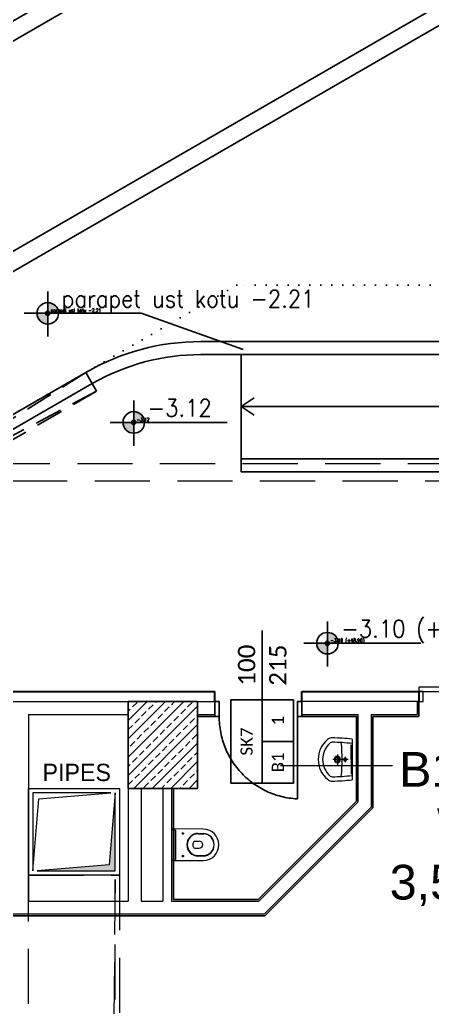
# Model space of a CAD drawing. Header units: metres. Extents: x -20317 to 2216, y -10281 to 3094.
# Drawn here: x -6083 to -5608, y -1098 to 40 of the extents above; entities that cross this region are included whole.
import ezdxf
from ezdxf.enums import TextEntityAlignment as Align

# ---------------------------------------------------------------- set-up
doc = ezdxf.new("R2010")
doc.units = ezdxf.units.M
doc.header["$MEASUREMENT"] = 0
doc.linetypes.add('DOT2', pattern=[0.125, 0, -0.125])
doc.linetypes.add('HIDDEN', pattern=[9.525, 6.35, -3.175])
doc.layers.get('0').update_dxf_attribs({"color": 30, "lineweight": 0})
for name, color, linetype, lineweight in [('Ag-110', 3, 'Continuous', 30), ('Ag-120', 2, 'Continuous', 9), ('AG-FURNITURE', 9, 'Continuous', 9), ('AG-Slab_Boundry_Below', 155, 'HIDDEN', 20), ('AG-Wall', 4, 'Continuous', 20), ('AI-040', 2, 'Continuous', 20), ('AI-040 @ 250', 2, 'Continuous', 20), ('shaft', 3, 'Continuous', 20)]:
    doc.layers.add(name, color=color, linetype=linetype, lineweight=lineweight)
for name, color, linetype in [('AG-DOOR', 2, 'Continuous'), ('AG-DOOR-NOTATION-METAL-SHEET', 4, 'Continuous'), ('AG-DOOR-OPENING', 9, 'HIDDEN'), ('AG-ELEV-02', 152, 'Continuous'), ('AG-HIDDEN', 9, 'HIDDEN'), ('AG-PLASTER', 73, 'Continuous'), ('AG-STAIR', 3, 'Continuous'), ('AG-TEXT', 7, 'Continuous'), ('V-0_Elevation_015', 103, 'Continuous'), ('V-0_Hatch_Concrete', 252, 'Continuous'), ('V-0_Hidden', 9, 'HIDDEN'), ('V-0_Notation_Level_200', 2, 'Continuous'), ('V-0_Notation_Level_200 @ 1', 2, 'Continuous'), ('V-0_Notation_Level_200 @ 10', 2, 'Continuous'), ('V-0_Notation_Level_200 @ 50', 2, 'Continuous'), ('V-2_Column', 160, 'Continuous')]:
    doc.layers.add(name, color=color, linetype=linetype)
doc.styles.add('$0$ARIAL', font='arial.ttf', dxfattribs={"width": 0.9})
doc.styles.add('$0$IIS IKEA SANS', font='')
doc.styles.add('CALIBRI LIGHT', font='calibril.ttf')
doc.styles.add('KOT', font='simplex.shx', dxfattribs={"width": 0.9})
doc.styles.get('$0$IIS IKEA SANS').set_extended_font_data('IKEA Sans')

# ---------------------------------------------------------------- blocks, each defined once
blk = doc.blocks.new('*U16')
at = {"style": '$0$ARIAL'}
for tag, p in [('NO', (1.676, 0.8)), ('MAHAL', (1.676, -1.8)), ('ALAN', (1.676, -4.4))]:
    blk.add_attdef(tag, text='', height=1.6, dxfattribs=at).set_placement(p, align=Align.MIDDLE_CENTER)
blk = doc.blocks.new('A$C7C1A2FE6')
at = {"layer": 'V-0_Hidden', "linetype": 'Continuous'}
blk.add_lwpolyline([(-0.625, 1.083), (10.574, 7.548, -0.414214), (10.71, 7.511), (11.86, 5.52, -0.414214), (11.824, 5.383), (0.625, -1.083)], format="xyb", dxfattribs=at)
blk.add_lwpolyline([(0.648, -0.723), (-0.302, 0.923, -0.414214), (-0.265, 1.059), (10.587, 7.325), (11.637, 5.506), (0.785, -0.759, -0.414213)], format="xyb", close=True, dxfattribs=at)
blk = doc.blocks.new('LZ3')
at = {"layer": 'V-0_Hidden'}
blk.add_blockref('A$C7C1A2FE6', (25.256, -5.42), dxfattribs=at)
blk = doc.blocks.new('$0$150714_ARSA$0$KOLON 80X120')
at = {"layer": 'V-0_Hatch_Concrete'}
h = blk.add_hatch(dxfattribs=at)
h.set_pattern_fill('ANSI33', color=256, scale=60)
h.set_pattern_definition([(45, (-19036.79, -4512.143), (-10.606602, 10.606602), []), (45, (-19026.183, -4512.143), (-10.606602, 10.606602), [7.5, -3.75])])
h.paths.add_polyline_path([(0, 100), (80, 100), (80, 0), (0, 0)])
blk.add_lwpolyline([(0, 100), (80, 100), (80, 0), (0, 0), (0, 100)])
blk = doc.blocks.new('wqert')
at = {"layer": 'AG-FURNITURE'}
for p, q in [((56041.1, 3978.3), (56034.7, 3978.2)), ((56041.1, 3978.8), (56035, 3978.7)), ((56057.6, 3978.8), (56059.9, 3978.8)), ((56058.7, 3979.9), (56058.7, 3977.6)), ((56066.8, 3982.7), (56066.8, 3948.8)), ((56067.3, 3982), (56067.3, 3949.5)), ((56071.7, 3983), (56068.3, 3983)), ((56044.8, 3969.8), (56039.8, 3969.8)), ((56044.8, 3961.8), (56039.8, 3961.8)), ((56046.8, 3967.8), (56046.8, 3963.8)), ((56041.1, 3953.2), (56034.7, 3953.3)), ((56041.1, 3952.7), (56035, 3952.8)), ((56057.6, 3952.8), (56059.9, 3952.8)), ((56058.7, 3953.9), (56058.7, 3951.6)), ((56068.3, 3948.5), (56071.7, 3948.5))]:
    blk.add_line(p, q, dxfattribs=at)
at = {"layer": 'AG-FURNITURE', "flags": 128}
blk.add_lwpolyline([(56071.7, 3984), (56071.2, 3984), (56035.1, 3983.8, 0.993092), (56035.1, 3947.8), (56071.2, 3947.5), (56071.7, 3947.5)], format="xyb", close=True, dxfattribs=at)
at = {"layer": 'AG-FURNITURE'}
for centre in [(56058.7, 3978.8), (56058.7, 3952.8)]:
    blk.add_circle(centre, 0.75, dxfattribs=at)
for centre, radius, start, end in [((56035.6, 3965.8), 13, 92.319, 267.681), ((56035.3, 3965.8), 12.5, 92.6184, 267.3816), ((56041.2, 3965.8), 13, 0, 90.3972), ((56041.2, 3965.8), 12.5, 0, 90.3972), ((56068.3, 3982), 1, 90.3972, 180), ((56039.8, 3965.8), 4, 90, 270), ((56041.2, 3965.7), 13, 269.6028, 0), ((56041.2, 3965.7), 12.5, 269.6028, 0), ((56044.8, 3967.8), 2, 0, 90), ((56044.8, 3963.8), 2, 270, 0), ((56068.3, 3949.5), 1, 180, 269.6028)]:
    blk.add_arc(centre, radius, start, end, dxfattribs=at)
blk = doc.blocks.new('A$C0B293EBF')
at = {"layer": 'AG-FURNITURE'}
for p, q in [((0.306, 0.17), (0.188, 0.17)), ((0.25, 0.119), (0.25, 0.221)), ((0.25, 0.046), (0.25, 0.115)), ((0.485, 0), (0.015, 0)), ((0.25, 0.01), (0.082, 0.01)), ((0.282, 0.08), (0.218, 0.08)), ((0.25, 0.01), (0.418, 0.01))]:
    blk.add_line(p, q, dxfattribs=at)
for centre, radius, start, end in [((0.25, 0.09), 0.3, 90, 139.6324), ((0.25, 0.09), 0.3, 40.3676, 90), ((0.09, 0.226), 0.09, 139.6324, 180), ((0.09, 0.226), 0.04, 139.6324, 180), ((0.25, 0.09), 0.25, 90, 139.6324), ((0.25, 0.09), 0.25, 40.3676, 90), ((0.41, 0.226), 0.04, 0, 40.3676), ((0.41, 0.226), 0.09, 0, 40.3676), ((2.999, 0.312), 3, 181.6335, 185.9605), ((2.999, 0.312), 2.95, 181.6335, 186.0619), ((0.074, 0.143), 0.02, 183.2928, 264.652), ((0.25, 2.027), 1.912, 264.652, 275.348), ((0.25, 0.17), 0.0375, 90, 270), ((0.25, 0.17), 0.023, 90, 270), ((0.25, 0.17), 0.0375, 270, 90), ((0.25, 0.17), 0.023, 270, 90), ((0.426, 0.143), 0.02, 275.348, 356.7072), ((-2.499, 0.312), 2.95, 353.9381, 358.3665), ((-2.499, 0.312), 3, 354.0395, 358.3665), ((0.25, 0.08), 0.0175, 90, 270), ((0.25, 0.08), 0.0175, 270, 90)]:
    blk.add_arc(centre, radius, start, end, dxfattribs=at)
blk = doc.blocks.new('*U118')
blk.add_lwpolyline([(1000, -450), (2200, -450), (2200, 450), (1000, 450)], close=True)
for points in [[(2200, 0), (0, 0)], [(1600, -450), (1600, 0)]]:
    blk.add_lwpolyline(points)
at = {"style": 'CALIBRI LIGHT'}
for tag, height, p in [('GENİŞLİK', 250, (500, 225)), ('KAPIKODU', 175, (1600, 225)), ('YÜKSEKLİK', 250, (500, -225)), ('KATTAKI.SAYISI', 175, (1300, -225)), ('BULUNDUGU.KAT', 175, (1900, -225))]:
    blk.add_attdef(tag, text='', height=height, dxfattribs=at).set_placement(p, align=Align.MIDDLE_CENTER)
blk = doc.blocks.new('*U35')
h = blk.add_hatch(color=256)
h.paths.add_polyline_path([(0, 0), (248, 0, 0.414214), (0, 248)])
h.paths.add_polyline_path([(0, -248), (0, 0), (-248, 0, 0.414214)])
for p, q in [((0, 503), (0, -536)), ((-547, 0), (2149, 0))]:
    blk.add_line(p, q)
blk.add_circle((0, 0), 248)
at = {"style": 'KOT', "width": 0.9}
blk.add_attdef('BITMIS-KOT', text='', height=400, dxfattribs=at).set_placement((319, 15), align=Align.BOTTOM_LEFT)
blk.add_attdef('KABA-KOT', text='', height=400, dxfattribs=at).set_placement((314, -177), align=Align.TOP_LEFT)
blk = doc.blocks.new('*U247')
at = {"layer": 'V-0_Notation_Level_200 @ 1', "xscale": 0.001, "yscale": 0.001, "zscale": 0.001}
blk.add_blockref('*U35', (-5728.8, -678.6), dxfattribs=at).add_auto_attribs({'BITMIS-KOT': '-3.10 (+48.90)'})
at = {"layer": 'V-0_Notation_Level_200 @ 10', "xscale": 0.01, "yscale": 0.01, "zscale": 0.01}
blk.add_blockref('*U35', (-5728.8, -678.6), dxfattribs=at).add_auto_attribs({'BITMIS-KOT': '-3.10 (+48.90)'})
at = {"layer": 'V-0_Notation_Level_200 @ 50', "xscale": 0.05, "yscale": 0.05, "zscale": 0.05}
blk.add_blockref('*U35', (-5728.8, -678.6), dxfattribs=at).add_auto_attribs({'BITMIS-KOT': '-3.10 (+48.90)'})
blk = doc.blocks.new('*U266')
at = {"layer": 'V-0_Notation_Level_200 @ 1', "xscale": 0.001, "yscale": 0.001, "zscale": 0.001}
blk.add_blockref('*U35', (-6051.1, -298.3), dxfattribs=at).add_auto_attribs({'BITMIS-KOT': 'parapet ust kotu -2.21'})
at = {"layer": 'V-0_Notation_Level_200 @ 10', "xscale": 0.01, "yscale": 0.01, "zscale": 0.01}
blk.add_blockref('*U35', (-6051.1, -298.3), dxfattribs=at).add_auto_attribs({'BITMIS-KOT': 'parapet ust kotu -2.21'})
at = {"layer": 'V-0_Notation_Level_200 @ 50', "xscale": 0.05, "yscale": 0.05, "zscale": 0.05}
blk.add_blockref('*U35', (-6051.1, -298.3), dxfattribs=at).add_auto_attribs({'BITMIS-KOT': 'parapet ust kotu -2.21'})
blk = doc.blocks.new('*U270')
at = {"layer": 'V-0_Notation_Level_200 @ 1', "xscale": 0.001, "yscale": 0.001, "zscale": 0.001}
blk.add_blockref('*U35', (-5952, -424.1), dxfattribs=at).add_auto_attribs({'BITMIS-KOT': '-3.12'})
at = {"layer": 'V-0_Notation_Level_200 @ 10', "xscale": 0.01, "yscale": 0.01, "zscale": 0.01}
blk.add_blockref('*U35', (-5952, -424.1), dxfattribs=at).add_auto_attribs({'BITMIS-KOT': '-3.12'})
at = {"layer": 'V-0_Notation_Level_200 @ 50', "xscale": 0.05, "yscale": 0.05, "zscale": 0.05}
blk.add_blockref('*U35', (-5952, -424.1), dxfattribs=at).add_auto_attribs({'BITMIS-KOT': '-3.12'})

msp = doc.modelspace()

# ---------------------------------------------------------------- block references
at = {"layer": 'AI-040 @ 250', "color": 2, "linetype": 'Continuous', "lineweight": 20, "xscale": 25, "yscale": 25, "zscale": 25}
msp.add_blockref('*U16', (-5598, -844), dxfattribs=at).add_auto_attribs({'ALAN': '3,58 m2', 'MAHAL': 'WC', 'NO': 'B1-339'})

# ---------------------------------------------------------------- next in the draw order: block references
at = {"xscale": 100, "yscale": 100, "zscale": 100}
msp.add_blockref('LZ3', (-9278.9, 54.1), dxfattribs=at)

# ---------------------------------------------------------------- next in the draw order: hatches: boundary and pattern name
at = {"layer": 'shaft'}
h = msp.add_hatch(color=256, dxfattribs=at)
h.dxf.hatch_style = 1
h.paths.add_polyline_path([(-6063.4, -940.9), (-5973.4, -940.9), (-5973.4, -850.9), (-5980.4, -933.9)])

# ---------------------------------------------------------------- next in the draw order: linework, layer by layer
at = {"layer": 'Ag-110', "ltscale": 1000, "transparency": 33554687}
for p, q in [((-6717.2, -734.4), (-5858.4, -734.4)), ((-5858.4, -745.9), (-5858.4, -734.4)), ((-5758.4, -745.9), (-5758.4, -734.4)), ((-5758.4, -734.4), (-5623.4, -734.4)), ((-5623.4, -734.4), (-5623.4, -745.9))]:
    msp.add_line(p, q, dxfattribs=at)
at = {"layer": 'Ag-120', "ltscale": 0.3, "transparency": 33554687}
for points in [[(-5323.4, -734.3), (-5323.4, -729.3), (-5623.4, -729.4), (-5623.4, -734.4)], [(-5618.4, -734.4), (-5623.4, -734.4), (-5623.4, -745.9), (-5618.4, -745.9)]]:
    msp.add_lwpolyline(points, close=True, dxfattribs=at)
at = {"layer": 'AG-DOOR', "ltscale": 0.3}
for points in [[(-5853.4, -762.9), (-5858.4, -762.9), (-5858.4, -745.9), (-5853.4, -745.9)], [(-5758.4, -762.9), (-5763.4, -762.9), (-5763.4, -745.9), (-5758.4, -745.9)]]:
    msp.add_lwpolyline(points, close=True, dxfattribs=at)
at = {"layer": 'AG-DOOR-OPENING', "ltscale": 150}
msp.add_lwpolyline([(-5763.4, -762.9), (-5763.4, -857.9)], dxfattribs=at)
msp.add_arc((-5759.1, -763.6), 94.4, 179.5656, 267.338, dxfattribs=at)
at = {"layer": 'AG-ELEV-02', "color": 1, "ltscale": 5}
for points in [[(-4743.3, -465.9), (-4743.3, -310.9, 0.414214), (-4858.3, -195.9), (-5378.3, -195.9), (-5378.3, -210.9), (-4858.3, -210.9, -0.414214), (-4758.3, -310.9), (-4758.3, -465.9), (-5828.3, -465.9), (-5828.3, -480.9), (-4743.3, -480.9)], [(-6644.7, -734.4), (-6007.3, -366.4, -0.131652), (-5874.8, -330.9), (-4878.3, -330.9), (-4878.3, -345.9), (-5874.8, -345.9, 0.131652), (-5999.8, -379.4), (-6614.7, -734.4)]]:
    msp.add_lwpolyline(points, format="xyb", dxfattribs=at)
at = {"layer": 'AG-HIDDEN', "color": 4, "linetype": 'DOT2', "ltscale": 100}
msp.add_line((-2208.4, -265.9), (-5833.2, -265.9), dxfattribs=at)
at = {"layer": 'AG-HIDDEN', "ltscale": 5}
for p, q in [((-6007.3, -366.4), (-6557.7, -713)), ((-5994.8, -388), (-6007.3, -366.4)), ((-6570.2, -691.4), (-5994.8, -388)), ((-6557.7, -713), (-5994.8, -388))]:
    msp.add_line(p, q, dxfattribs=at)
at = {"layer": 'AG-HIDDEN', "color": 4, "linetype": 'DOT2', "ltscale": 100}
msp.add_lwpolyline([(-5833.2, -265.9), (-6644.7, -734.4)], dxfattribs=at)
at = {"layer": 'AG-PLASTER'}
for p, q in [((-5625.4, -745.9), (-5623.4, -745.9)), ((-5623.4, -745.9), (-5623.4, -762.9)), ((-5878.4, -762.9), (-5858.4, -762.9)), ((-5758.4, -762.9), (-5695.4, -762.9)), ((-5695.4, -860.6), (-5695.4, -762.9)), ((-5676.4, -868.4), (-5676.4, -762.9)), ((-5676.4, -762.9), (-5623.4, -762.9)), ((-5906.4, -845.9), (-5906.4, -973.9)), ((-5695.4, -860.6), (-5808.8, -973.9)), ((-5800.9, -992.9), (-5676.4, -868.4)), ((-5906.4, -973.9), (-5808.8, -973.9)), ((-6546.4, -992.9), (-5800.9, -992.9))]:
    msp.add_line(p, q, dxfattribs=at)
at = {"layer": 'AG-Slab_Boundry_Below', "ltscale": 10}
for p, q in [((-3762.8, -471.9), (-6178, -471.9)), ((-3742.8, -491.9), (-6172.7, -491.9))]:
    msp.add_line(p, q, dxfattribs=at)
at = {"layer": 'AG-STAIR', "ltscale": 0.3}
msp.add_line((-5828.3, -465.9), (-5828.3, -345.9), dxfattribs=at)
at = {"layer": 'AG-STAIR', "color": 9}
for q in [(-5813.3, -395.9), (-5813.3, -415.9)]:
    msp.add_line((-5828.3, -405.9), q, dxfattribs=at)
msp.add_lwpolyline([(-4878.3, -405.9), (-5828.3, -405.9)], dxfattribs=at)
at = {"layer": 'AG-Wall'}
for p, q in [((-6718.4, -745.9), (-5958.4, -745.9)), ((-5878.4, -745.9), (-5858.4, -745.9)), ((-5858.4, -745.9), (-5858.4, -760.9)), ((-5625.4, -745.9), (-5758.4, -745.9)), ((-5758.4, -745.9), (-5758.4, -760.9)), ((-5625.4, -745.9), (-5625.4, -760.9)), ((-6073.4, -760.9), (-6073.4, -975.9)), ((-6073.4, -760.9), (-5958.4, -760.9)), ((-5878.4, -760.9), (-5858.4, -760.9)), ((-5758.4, -760.9), (-5693.4, -760.9)), ((-5693.4, -861.4), (-5693.4, -760.9)), ((-5678.4, -760.9), (-5625.4, -760.9)), ((-5678.4, -760.9), (-5678.4, -867.6)), ((-5958.4, -845.9), (-5958.4, -975.9)), ((-5943.4, -845.9), (-5943.4, -975.9)), ((-5918.4, -845.9), (-5918.4, -975.9)), ((-5908.4, -845.9), (-5908.4, -975.9)), ((-5693.4, -861.4), (-5807.9, -975.9)), ((-5678.4, -867.6), (-5801.7, -990.9)), ((-6073.4, -975.9), (-5958.4, -975.9)), ((-5943.4, -975.9), (-5918.4, -975.9)), ((-5908.4, -975.9), (-5807.9, -975.9)), ((-5801.7, -990.9), (-6546.4, -990.9))]:
    msp.add_line(p, q, dxfattribs=at)
at = {"layer": 'AI-040', "color": 2, "linetype": 'Continuous', "lineweight": 20}
msp.add_lwpolyline([(-5653.8, -820), (-5782.9, -820)], dxfattribs=at)
at = {"layer": 'shaft'}
msp.add_lwpolyline([(-6073.4, -945.9), (-6073.4, -845.9), (-5968.4, -845.9), (-5968.4, -945.9)], close=True, dxfattribs=at)
for points in [[(-5978.4, -850.9), (-6068.4, -850.9), (-6068.4, -940.9), (-6061.4, -857.9), (-5978.4, -850.9)], [(-6063.4, -940.9), (-5973.4, -940.9), (-5973.4, -850.9), (-5980.4, -933.9), (-6063.4, -940.9)]]:
    msp.add_lwpolyline(points, dxfattribs=at)
at = {"layer": 'shaft', "linetype": 'HIDDEN', "ltscale": 10}
msp.add_lwpolyline([(-6073.4, -1665.9), (-6073.4, -945.9), (-5968.4, -945.9), (-5968.4, -1665.9)], close=True, dxfattribs=at)
msp.add_lwpolyline([(-6068.4, -1660.9), (-5973.4, -1660.9), (-5973.4, -950.9), (-5980.4, -1653.9), (-6068.4, -1660.9)], dxfattribs=at)
at = {"layer": 'V-0_Notation_Level_200'}
msp.add_line((-5943.6, -298.3), (-5826.1, -340.1), dxfattribs=at)

# ---------------------------------------------------------------- next in the draw order: block references
at = {"layer": 'AG-DOOR-NOTATION-METAL-SHEET', "ltscale": 0.3}
ref = msp.add_blockref('*U118', (-5804, -663.9), dxfattribs=dict(at, xscale=-0.08000000000000002, yscale=0.08000000000000002, zscale=0.08000000000000002, rotation=90))
ref.add_attrib('BULUNDUGU.KAT', 'B1', dxfattribs={"layer": '0', "height": 14, "rotation": 90, "style": 'CALIBRI LIGHT'}).set_placement((-5786, -815.9), align=Align.MIDDLE_CENTER)
ref.add_attrib('KATTAKI.SAYISI', '1', dxfattribs={"layer": '0', "height": 14, "rotation": 90, "style": 'CALIBRI LIGHT'}).set_placement((-5786, -767.9), align=Align.MIDDLE_CENTER)
ref.add_attrib('KAPIKODU', 'SK7', dxfattribs={"layer": '0', "height": 14, "rotation": 90, "style": 'CALIBRI LIGHT'}).set_placement((-5822, -791.9), align=Align.MIDDLE_CENTER)
ref.add_attrib('YÜKSEKLİK', '215', dxfattribs={"layer": '0', "height": 20, "rotation": 90, "style": 'CALIBRI LIGHT'}).set_placement((-5786, -703.9), align=Align.MIDDLE_CENTER)
ref.add_attrib('GENİŞLİK', '100', dxfattribs={"layer": '0', "height": 20, "rotation": 90, "style": 'CALIBRI LIGHT'}).set_placement((-5822, -703.9), align=Align.MIDDLE_CENTER)
at = {"layer": 'V-0_Elevation_015', "xscale": 100, "yscale": 100, "zscale": 100, "rotation": 90}
msp.add_blockref('A$C0B293EBF', (-5700.4, -837.6), dxfattribs=at)
at = {"layer": 'V-0_Elevation_015', "extrusion": (0.000267934, 2.7367e-07, 1), "rotation": 179.9999999957809}
msp.add_blockref('wqert', (50163.3, 3054.9, -1.6), dxfattribs=at)
at = {"layer": 'V-0_Notation_Level_200'}
for name in ['*U266', '*U270', '*U247']:
    msp.add_blockref(name, (0, 0), dxfattribs=at)
at = {"layer": 'V-2_Column'}
msp.add_blockref('$0$150714_ARSA$0$KOLON 80X120', (-5958.4, -845.9), dxfattribs=at)

# ---------------------------------------------------------------- next in the draw order: texts
at = {"layer": 'AG-TEXT', "ltscale": 0.3, "style": '$0$IIS IKEA SANS'}
msp.add_text('PIPES', height=20, dxfattribs=at).set_placement((-6057.1, -837.5))

doc.saveas('drawing.dxf')
